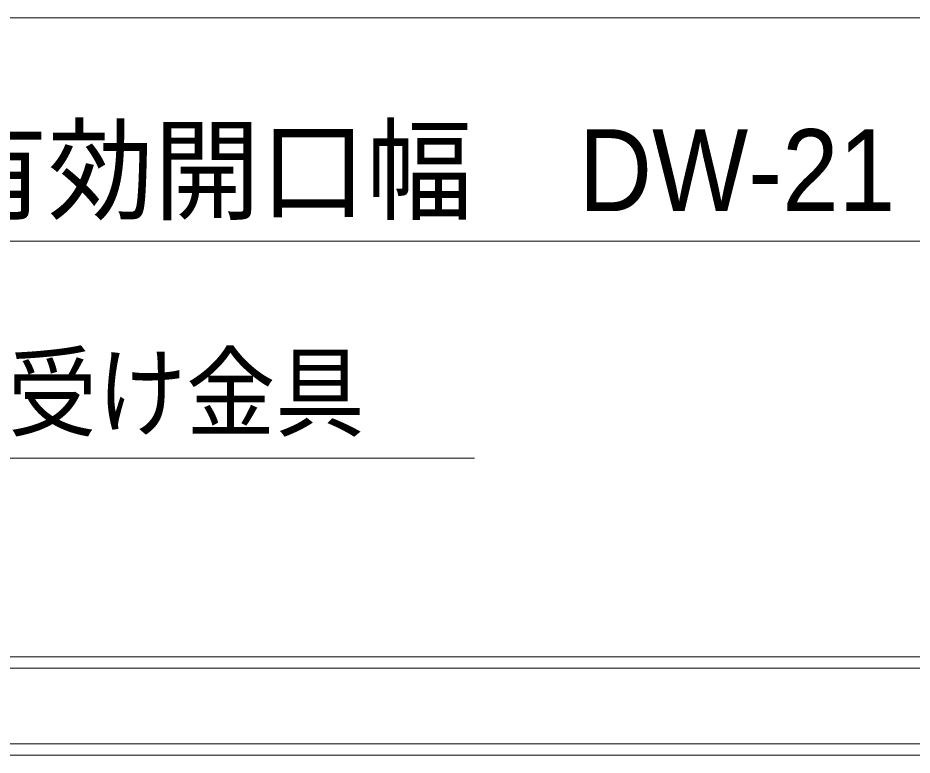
# Model space of a CAD drawing. Units: millimetres, scale not verified. Extents: x -6062 to 6062, y -3045 to 3045.
# Drawn here: x -4066 to -3665.5, y 1355.8 to 1686 of the extents above; entities that cross this region are included whole.
import ezdxf
from ezdxf.enums import TextEntityAlignment as Align

# ---------------------------------------------------------------- set-up
doc = ezdxf.new("R2010")
doc.units = ezdxf.units.MM
doc.header["$LTSCALE"] = 20
for name, color, linetype, lineweight in [('0-0_2寸法-1', 7, 'Continuous', 9), ('0-3_2寸法-3', 7, 'Continuous', 9), ('0-4_3一般', 7, 'Continuous', 9)]:
    doc.layers.add(name, color=color, linetype=linetype, lineweight=lineweight)
doc.styles.add('ＭＳ ゴシック', font='')
doc.styles.add('ＭＳ Ｐゴシック', font='')
doc.styles.get('ＭＳ ゴシック').set_extended_font_data('MS Gothic')
doc.styles.get('ＭＳ Ｐゴシック').set_extended_font_data('MS PGothic')

# ---------------------------------------------------------------- blocks, each defined once
blk = doc.blocks.new('グループ-20')
at = {"layer": '0-4_3一般'}
for p, q in [((-30318, 27896.9), (-53682, 27896.9)), ((-53682, 27216.9), (-30318, 27216.9)), ((-6330, 27116.9), (-53990, 27116.9))]:
    blk.add_line(p, q, dxfattribs=at)
blk.add_lwpolyline([(-6330, 27116.9), (-6330, 27996.9), (-53990, 27996.9), (-53990, 27116.9)], dxfattribs=at)
blk = doc.blocks.new('グループ-21')
at = {"layer": '0-4_3一般'}
blk.add_blockref('グループ-20', (0, 0), dxfattribs=at)

msp = doc.modelspace()

# ---------------------------------------------------------------- linework, layer by layer
at = {"layer": '0-0_2寸法-1'}
for p, q in [((-2116.21, 1686), (-4481.79, 1686)), ((-4469.79, 1586), (-3316.21, 1586))]:
    msp.add_line(p, q, dxfattribs=at)
at = {"layer": '0-3_2寸法-3'}
msp.add_lwpolyline([(-4332.5, 1377.84), (-4268.41, 1488.84), (-3861.53, 1488.84)], dxfattribs=at)

# ---------------------------------------------------------------- block references
at = {"layer": '0-4_3一般', "xscale": 0.05, "yscale": 0.05}
msp.add_blockref('グループ-21', (-1787.5, 0), dxfattribs=at)

# ---------------------------------------------------------------- texts
at = {"layer": '0-0_2寸法-1', "style": 'ＭＳ Ｐゴシック', "width": 0.95}
msp.add_text('有効開口幅\u3000DW-21', height=36.69, dxfattribs=at).set_placement((-4100.12, 1588.45), align=Align.BOTTOM_LEFT)
at = {"layer": '0-3_2寸法-3', "style": 'ＭＳ ゴシック', "width": 0.9}
msp.add_text('スライド式受け金具', height=32.55, dxfattribs=at).set_placement((-4270.34, 1492.19), align=Align.BOTTOM_LEFT)

doc.saveas('drawing.dxf')
